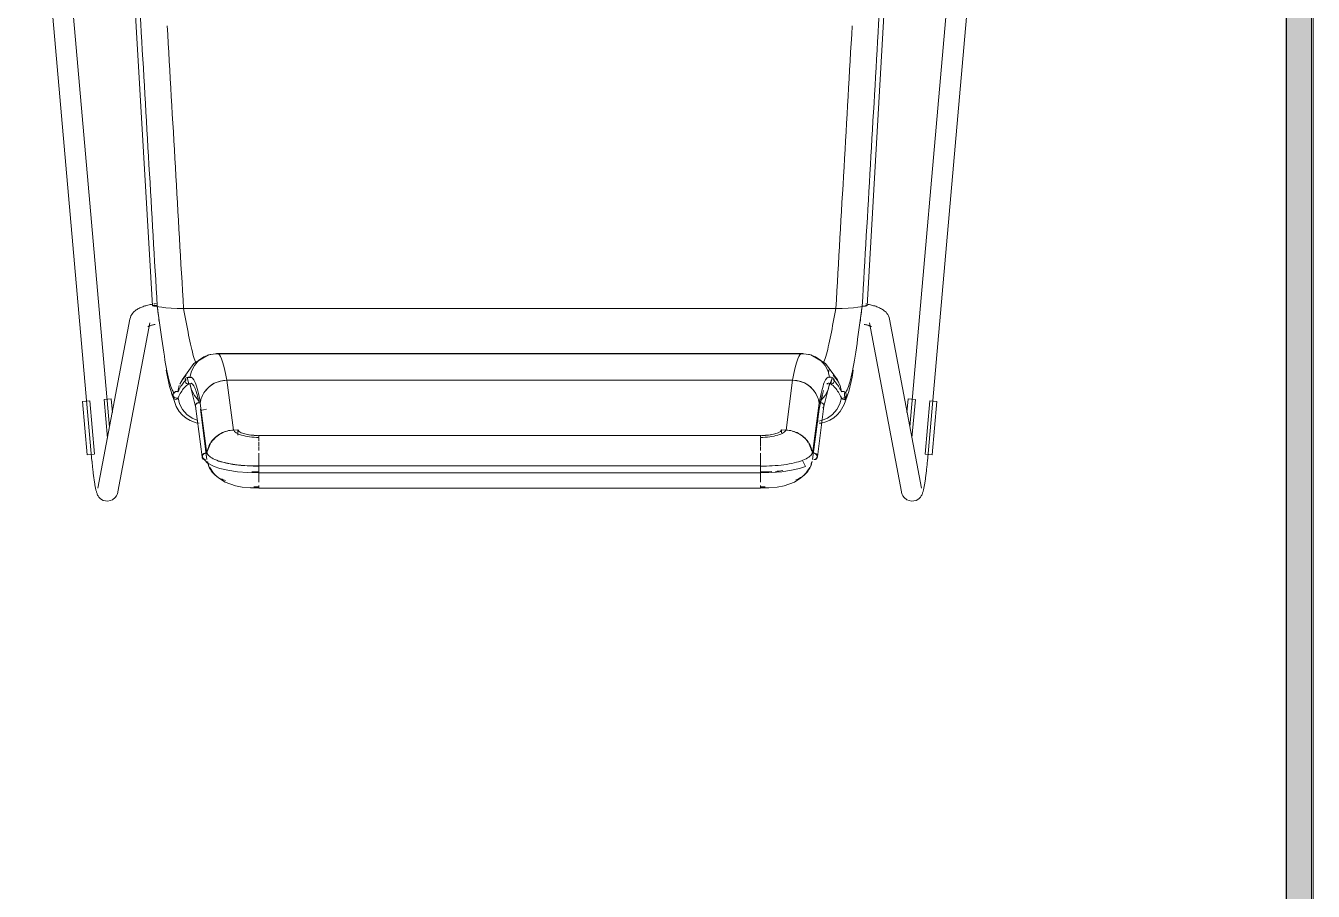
# Model space of a CAD drawing. Header units: millimetres. Extents: x 155920 to 295199, y -4084 to 97293.
# Drawn here: x 224489 to 225246, y 30235 to 30744 of the extents above; entities that cross this region are included whole.
import ezdxf

# ---------------------------------------------------------------- set-up
doc = ezdxf.new("R2010")
doc.units = ezdxf.units.MM
doc.header["$MEASUREMENT"] = 0
for name, color, linetype, lineweight in [('A-WALL', 7, 'CONTINUOUS', 9), ('A-WALL-PATT', 7, 'CONTINUOUS', 25), ('I-FURN', 8, 'CONTINUOUS', 9), ('I-WALL', 7, 'CONTINUOUS', 9)]:
    doc.layers.add(name, color=color, linetype=linetype, lineweight=lineweight)

msp = doc.modelspace()

# ---------------------------------------------------------------- hatches: boundary and pattern name
at = {"layer": 'A-WALL-PATT', "lineweight": 5}
msp.add_hatch(color=256, dxfattribs=at).paths.add_polyline_path([(225229.88, 29907.33), (225244.88, 29907.33), (225244.88, 33857.63), (225229.88, 33857.63), (225229.88, 29920.76)], flags=0)

# ---------------------------------------------------------------- linework, layer by layer
at = {"layer": 'A-WALL'}
for p, q in [((225244.88, 33857.63), (225244.88, 29907.33)), ((225245.88, 33857.63), (225245.88, 29907.33))]:
    msp.add_line(p, q, dxfattribs=at)
at = {"layer": 'I-FURN'}
for p, q in [((224488.88, 30931.57), (224527.82, 30488.25)), ((224538.12, 30508.12), (224500.83, 30932.62)), ((225046.02, 30932.62), (225008.74, 30508.27)), ((225019.03, 30488.25), (225057.97, 30931.57)), ((224544.02, 30911.44), (224563.31, 30579.54)), ((225002.83, 30911.44), (224983.54, 30579.54)), ((224551.66, 30575.05), (224552.17, 30575.65)), ((224552.17, 30575.65), (224552.69, 30576.16)), ((224552.69, 30576.16), (224553.22, 30576.62)), ((224553.22, 30576.62), (224553.75, 30577.02)), ((224553.75, 30577.02), (224554.29, 30577.38)), ((224554.29, 30577.38), (224554.83, 30577.7)), ((224554.83, 30577.7), (224555.36, 30577.99)), ((224555.36, 30577.99), (224555.92, 30578.26)), ((224555.92, 30578.26), (224556.48, 30578.52)), ((224556.48, 30578.52), (224557.05, 30578.75)), ((224557.05, 30578.75), (224557.63, 30578.97)), ((224557.63, 30578.97), (224558.22, 30579.18)), ((224558.22, 30579.18), (224558.82, 30579.37)), ((224558.82, 30579.37), (224559.44, 30579.55)), ((224559.44, 30579.55), (224560.07, 30579.73)), ((224560.07, 30579.73), (224560.71, 30579.89)), ((224560.71, 30579.89), (224561.37, 30580.04)), ((224561.37, 30580.04), (224562.04, 30580.18)), ((224562.04, 30580.18), (224562.72, 30580.32)), ((224562.72, 30580.32), (224563.41, 30580.44)), ((224563.37, 30579.59), (224563.31, 30579.54)), ((224563.31, 30579.54), (224563.37, 30579.59)), ((224563.38, 30579.48), (224563.31, 30579.54)), ((224563.31, 30579.53), (224563.38, 30579.48)), ((224563.56, 30579.64), (224563.37, 30579.59)), ((224563.37, 30579.59), (224563.55, 30579.64)), ((224563.38, 30579.48), (224563.58, 30579.43)), ((224563.57, 30579.43), (224563.38, 30579.48)), ((224563.55, 30579.64), (224563.84, 30579.68)), ((224563.85, 30579.68), (224563.56, 30579.64)), ((224563.87, 30579.39), (224563.57, 30579.43)), ((224563.58, 30579.43), (224563.87, 30579.39)), ((224563.84, 30579.68), (224564.22, 30579.72)), ((224564.23, 30579.72), (224563.85, 30579.68)), ((224563.87, 30579.39), (224564.26, 30579.35)), ((224564.26, 30579.35), (224563.87, 30579.39)), ((224564.12, 30580.56), (224564.83, 30580.67)), ((224564.22, 30579.72), (224564.67, 30579.74)), ((224564.68, 30579.74), (224564.23, 30579.72)), ((224564.26, 30579.35), (224564.71, 30579.33)), ((224564.71, 30579.33), (224564.26, 30579.35)), ((224564.67, 30579.74), (224565.16, 30579.75)), ((224565.17, 30579.75), (224564.68, 30579.74)), ((224564.71, 30579.33), (224565.21, 30579.32)), ((224565.2, 30579.32), (224564.71, 30579.33)), ((224564.83, 30580.67), (224565.56, 30580.77)), ((224565.16, 30579.75), (224565.66, 30579.75)), ((224565.67, 30579.75), (224565.17, 30579.75)), ((224565.7, 30579.33), (224565.2, 30579.32)), ((224565.21, 30579.32), (224565.7, 30579.33)), ((224565.7, 30579.33), (224566.18, 30579.35)), ((224566.17, 30579.35), (224565.7, 30579.33)), ((224567.08, 30578.95), (224566.17, 30579.35)), ((224566.18, 30579.35), (224567.08, 30578.95)), ((224568.81, 30578.58), (224567.08, 30578.95)), ((224567.08, 30578.95), (224568.82, 30578.58)), ((224571.29, 30578.27), (224568.82, 30578.58)), ((224568.82, 30578.58), (224571.32, 30578.27)), ((224574.37, 30578.03), (224571.32, 30578.27)), ((224571.32, 30578.27), (224574.42, 30578.03)), ((224577.89, 30577.88), (224574.42, 30578.03)), ((224574.42, 30578.03), (224577.96, 30577.88)), ((224581.65, 30577.82), (224577.95, 30577.88)), ((224577.96, 30577.88), (224581.72, 30577.82)), ((224581.72, 30577.82), (224965.12, 30577.82)), ((224965.12, 30577.82), (224581.72, 30577.82)), ((224965.12, 30577.82), (224968.89, 30577.88)), ((224968.89, 30577.88), (224965.2, 30577.82)), ((224968.89, 30577.88), (224972.43, 30578.03)), ((224972.43, 30578.03), (224968.96, 30577.88)), ((224972.43, 30578.03), (224975.53, 30578.27)), ((224975.53, 30578.27), (224972.48, 30578.03)), ((224975.53, 30578.27), (224978.02, 30578.58)), ((224978.03, 30578.58), (224975.56, 30578.27)), ((224978.02, 30578.58), (224979.77, 30578.95)), ((224979.77, 30578.95), (224978.03, 30578.58)), ((224980.68, 30579.35), (224979.77, 30578.95)), ((224979.77, 30578.95), (224980.67, 30579.35)), ((224980.67, 30579.35), (224981.14, 30579.33)), ((224981.15, 30579.33), (224980.68, 30579.35)), ((224981.14, 30579.33), (224981.64, 30579.32)), ((224981.65, 30579.32), (224981.15, 30579.33)), ((224981.64, 30579.32), (224982.13, 30579.33)), ((224982.14, 30579.33), (224981.65, 30579.32)), ((224982.13, 30579.33), (224982.59, 30579.35)), ((224982.59, 30579.35), (224982.14, 30579.33)), ((224982.59, 30579.35), (224982.98, 30579.39)), ((224982.98, 30579.39), (224982.59, 30579.35)), ((224983, 30579.68), (224982.62, 30579.72)), ((224982.63, 30579.72), (224983.01, 30579.68)), ((224983.44, 30580.44), (224982.73, 30580.56)), ((224982.98, 30579.39), (224983.27, 30579.43)), ((224983.28, 30579.43), (224982.98, 30579.39)), ((224983.29, 30579.64), (224983, 30579.68)), ((224983.01, 30579.68), (224983.3, 30579.64)), ((224984.13, 30580.32), (224983.44, 30580.44)), ((224983.54, 30579.54), (224983.48, 30579.59)), ((224983.48, 30579.59), (224983.54, 30579.54)), ((224984.81, 30580.18), (224984.13, 30580.32)), ((224985.48, 30580.04), (224984.81, 30580.18)), ((224986.13, 30579.89), (224985.48, 30580.04)), ((224986.78, 30579.73), (224986.13, 30579.89)), ((224987.41, 30579.55), (224986.78, 30579.73)), ((224988.02, 30579.37), (224987.41, 30579.55)), ((224988.63, 30579.18), (224988.02, 30579.37)), ((224989.22, 30578.97), (224988.63, 30579.18)), ((224989.8, 30578.75), (224989.22, 30578.97)), ((224990.37, 30578.52), (224989.8, 30578.75)), ((224990.93, 30578.26), (224990.37, 30578.52)), ((224991.49, 30577.99), (224990.93, 30578.26)), ((224992.02, 30577.7), (224991.49, 30577.99)), ((224992.56, 30577.38), (224992.02, 30577.7)), ((224993.1, 30577.02), (224992.56, 30577.38)), ((224993.63, 30576.62), (224993.1, 30577.02)), ((224994.16, 30576.16), (224993.63, 30576.62)), ((224994.68, 30575.65), (224994.16, 30576.16)), ((224995.19, 30575.05), (224994.68, 30575.65)), ((224550.12, 30571.69), (224531.3, 30472.4)), ((224543.09, 30470.16), (224561.91, 30569.46)), ((224550.12, 30571.69), (224550.37, 30572.68)), ((224550.37, 30572.68), (224550.74, 30573.57)), ((224550.74, 30573.57), (224551.18, 30574.36)), ((224551.18, 30574.36), (224551.66, 30575.05)), ((224562.02, 30567.8), (224562.36, 30567.9)), ((224562.36, 30567.9), (224562.72, 30568.01)), ((224562.72, 30568.01), (224563.12, 30568.12)), ((224563.12, 30568.12), (224563.54, 30568.23)), ((224563.54, 30568.23), (224563.99, 30568.33)), ((224563.99, 30568.33), (224564.46, 30568.43)), ((224564.46, 30568.43), (224564.95, 30568.53)), ((224982.39, 30568.43), (224981.9, 30568.53)), ((224982.86, 30568.33), (224982.39, 30568.43)), ((224983.31, 30568.23), (224982.86, 30568.33)), ((224983.73, 30568.12), (224983.31, 30568.23)), ((224984.12, 30568.01), (224983.73, 30568.12)), ((224984.49, 30567.9), (224984.12, 30568.01)), ((224984.83, 30567.8), (224984.49, 30567.9)), ((224984.94, 30569.46), (225003.76, 30470.16)), ((224995.67, 30574.36), (224995.19, 30575.05)), ((224996.11, 30573.57), (224995.67, 30574.36)), ((224996.48, 30572.68), (224996.11, 30573.57)), ((224996.73, 30571.69), (224996.48, 30572.68)), ((225015.55, 30472.4), (224996.73, 30571.69)), ((224560.69, 30567.23), (224560.71, 30567.24)), ((224560.71, 30567.24), (224560.78, 30567.28)), ((224560.78, 30567.28), (224560.87, 30567.33)), ((224560.87, 30567.33), (224561.02, 30567.41)), ((224561.02, 30567.41), (224561.22, 30567.49)), ((224561.22, 30567.49), (224561.45, 30567.59)), ((224561.45, 30567.59), (224561.72, 30567.69)), ((224561.72, 30567.69), (224562.02, 30567.8)), ((224985.13, 30567.69), (224984.83, 30567.8)), ((224985.4, 30567.59), (224985.13, 30567.69)), ((224985.63, 30567.49), (224985.4, 30567.59)), ((224985.83, 30567.41), (224985.63, 30567.49)), ((224985.98, 30567.33), (224985.83, 30567.41)), ((224986.06, 30567.28), (224985.98, 30567.33)), ((224986.14, 30567.24), (224986.06, 30567.28)), ((224986.16, 30567.23), (224986.14, 30567.24)), ((224587.73, 30545.49), (224580.75, 30535.95)), ((224596.38, 30550.6), (224587.73, 30545.49)), ((224590.53, 30547.31), (224588.03, 30544.43)), ((224588.03, 30544.43), (224590.54, 30547.3)), ((224593.67, 30549.48), (224590.53, 30547.31)), ((224590.54, 30547.3), (224593.67, 30549.47)), ((224596.53, 30550.67), (224593.36, 30549.3)), ((224593.67, 30549.47), (224597.24, 30550.84)), ((224597.24, 30550.84), (224593.67, 30549.48)), ((224601.57, 30551.47), (224596.53, 30550.67)), ((224601.03, 30551.32), (224597.24, 30550.84)), ((224597.24, 30550.84), (224601.03, 30551.31)), ((224601.03, 30551.32), (224945.82, 30551.32)), ((224945.82, 30551.32), (224601.03, 30551.32)), ((224640.48, 30551.47), (224601.57, 30551.47)), ((224945.28, 30551.47), (224640.48, 30551.47)), ((224945.28, 30551.47), (224950.32, 30550.67)), ((224949.61, 30550.84), (224945.82, 30551.32)), ((224945.82, 30551.31), (224949.61, 30550.84)), ((224949.61, 30550.84), (224953.17, 30549.47)), ((224953.18, 30549.48), (224949.61, 30550.84)), ((224950.32, 30550.67), (224953.49, 30549.3)), ((224950.47, 30550.6), (224959.12, 30545.49)), ((224953.17, 30549.47), (224956.31, 30547.3)), ((224956.31, 30547.31), (224953.18, 30549.48)), ((224958.82, 30544.43), (224956.31, 30547.31)), ((224956.31, 30547.3), (224958.82, 30544.43)), ((224959.12, 30545.49), (224966.1, 30535.95)), ((224571.42, 30541.62), (224573.32, 30531.96)), ((224583.2, 30538.71), (224580.79, 30535.87)), ((224580.81, 30535.87), (224583.2, 30538.71)), ((224586.27, 30541.04), (224585.38, 30537.33)), ((224588.03, 30544.43), (224586.27, 30541.04)), ((224586.28, 30541.04), (224588.03, 30544.43)), ((224958.82, 30544.43), (224960.57, 30541.04)), ((224960.58, 30541.04), (224958.82, 30544.43)), ((224961.47, 30537.33), (224960.58, 30541.04)), ((224963.65, 30538.71), (224966.04, 30535.87)), ((224966.05, 30535.87), (224963.65, 30538.71)), ((224972.81, 30529.03), (224974.7, 30537.56)), ((224974.7, 30537.56), (224975.43, 30541.62)), ((224573.32, 30531.96), (224577.31, 30520.24)), ((224578.37, 30528.93), (224579.16, 30532.55)), ((224579.15, 30532.55), (224578.37, 30528.94)), ((224580.79, 30535.87), (224579.48, 30533.4)), ((224580.75, 30535.95), (224579.86, 30534.2)), ((224579.86, 30534.2), (224580.81, 30535.87)), ((224582.54, 30535.57), (224582.61, 30536.06)), ((224582.61, 30536.06), (224582.54, 30535.57)), ((224582.61, 30535.08), (224582.54, 30535.57)), ((224582.54, 30535.57), (224582.61, 30535.08)), ((224582.61, 30536.06), (224582.8, 30536.52)), ((224582.79, 30536.52), (224582.61, 30536.06)), ((224582.8, 30534.62), (224582.61, 30535.08)), ((224582.61, 30535.08), (224582.79, 30534.62)), ((224583.09, 30536.93), (224582.79, 30536.52)), ((224582.79, 30534.62), (224583.09, 30534.22)), ((224582.8, 30536.52), (224583.09, 30536.93)), ((224583.09, 30534.22), (224582.8, 30534.62)), ((224583.09, 30536.93), (224583.47, 30537.24)), ((224583.47, 30537.24), (224583.09, 30536.93)), ((224583.47, 30533.9), (224583.09, 30534.22)), ((224583.09, 30534.22), (224583.47, 30533.9)), ((224583.47, 30537.24), (224583.93, 30537.44)), ((224583.92, 30537.44), (224583.47, 30537.24)), ((224583.93, 30533.7), (224583.47, 30533.9)), ((224583.47, 30533.9), (224583.92, 30533.7)), ((224586.45, 30537.34), (224583.57, 30537.29)), ((224583.87, 30537.43), (224584.7, 30533.54)), ((224584.41, 30537.53), (224583.92, 30537.44)), ((224583.92, 30533.7), (224584.41, 30533.62)), ((224583.93, 30537.44), (224584.42, 30537.52)), ((224584.42, 30533.62), (224583.93, 30533.7)), ((224584.91, 30537.49), (224584.41, 30537.53)), ((224584.41, 30533.62), (224584.91, 30533.66)), ((224584.42, 30537.52), (224584.91, 30537.48)), ((224584.91, 30533.66), (224584.42, 30533.62)), ((224585.38, 30537.33), (224584.91, 30537.49)), ((224584.91, 30537.48), (224585.38, 30537.32)), ((224585.38, 30533.82), (224584.91, 30533.66)), ((224584.91, 30533.66), (224585.38, 30533.82)), ((224585.38, 30533.82), (224586.27, 30530.1)), ((224585.74, 30531.97), (224585.41, 30533.84)), ((224588.71, 30520.36), (224585.74, 30531.97)), ((224586.27, 30530.1), (224588.03, 30526.71)), ((224596.64, 30531.85), (224594.15, 30529.11)), ((224599.75, 30533.92), (224596.64, 30531.85)), ((224603.3, 30535.24), (224599.75, 30533.92)), ((224607.07, 30535.72), (224603.3, 30535.24)), ((224610.93, 30506.44), (224607.07, 30535.72)), ((224607.07, 30535.72), (224939.78, 30535.72)), ((224939.78, 30535.72), (224607.07, 30535.72)), ((224939.78, 30535.72), (224935.92, 30506.44)), ((224943.55, 30535.24), (224939.78, 30535.72)), ((224947.1, 30533.92), (224943.55, 30535.24)), ((224950.21, 30531.85), (224947.1, 30533.92)), ((224952.7, 30529.11), (224950.21, 30531.85)), ((224958.14, 30520.36), (224961.11, 30531.97)), ((224958.82, 30526.71), (224960.58, 30530.1)), ((224960.58, 30530.1), (224961.47, 30533.82)), ((224961.11, 30531.97), (224963.28, 30537.29)), ((224961.94, 30537.49), (224961.47, 30537.33)), ((224961.47, 30537.32), (224961.94, 30537.48)), ((224961.94, 30533.66), (224961.47, 30533.82)), ((224961.47, 30533.82), (224961.94, 30533.66)), ((224962.44, 30537.53), (224961.94, 30537.49)), ((224961.94, 30537.48), (224962.43, 30537.52)), ((224962.43, 30533.62), (224961.94, 30533.66)), ((224961.94, 30533.66), (224962.44, 30533.62)), ((224962.15, 30533.54), (224962.98, 30537.43)), ((224962.43, 30537.52), (224962.92, 30537.44)), ((224962.92, 30533.7), (224962.43, 30533.62)), ((224962.93, 30537.44), (224962.44, 30537.53)), ((224962.44, 30533.62), (224962.93, 30533.7)), ((224962.92, 30537.44), (224963.38, 30537.24)), ((224963.38, 30533.9), (224962.92, 30533.7)), ((224963.38, 30537.24), (224962.93, 30537.44)), ((224962.93, 30533.7), (224963.38, 30533.9)), ((224963.38, 30537.24), (224963.76, 30536.93)), ((224963.76, 30536.93), (224963.38, 30537.24)), ((224963.76, 30534.22), (224963.38, 30533.9)), ((224963.38, 30533.9), (224963.76, 30534.22)), ((224963.76, 30536.93), (224964.05, 30536.52)), ((224964.06, 30536.52), (224963.76, 30536.93)), ((224964.05, 30534.62), (224963.76, 30534.22)), ((224963.76, 30534.22), (224964.06, 30534.62)), ((224964.05, 30536.52), (224964.24, 30536.06)), ((224964.24, 30535.08), (224964.05, 30534.62)), ((224964.24, 30536.06), (224964.06, 30536.52)), ((224964.06, 30534.62), (224964.24, 30535.08)), ((224964.24, 30536.06), (224964.31, 30535.57)), ((224964.31, 30535.57), (224964.24, 30536.06)), ((224964.31, 30535.57), (224964.24, 30535.08)), ((224964.24, 30535.08), (224964.31, 30535.57)), ((224966.04, 30535.87), (224967.69, 30532.55)), ((224967.69, 30532.55), (224966.05, 30535.87)), ((224966.1, 30535.95), (224966.99, 30534.2)), ((224967.69, 30532.55), (224968.48, 30528.93)), ((224968.48, 30528.94), (224967.69, 30532.55)), ((224522.25, 30523.27), (224524.29, 30523.44)), ((224525.01, 30491.85), (224522.25, 30523.27)), ((224524.29, 30523.44), (224526.36, 30523.63)), ((224529.24, 30492.23), (224526.48, 30523.64)), ((224534.93, 30524.38), (224536.91, 30501.77)), ((224535.05, 30524.39), (224537.12, 30524.57)), ((224537.12, 30524.57), (224539.16, 30524.75)), ((224539.85, 30516.86), (224539.16, 30524.75)), ((224575.55, 30527.15), (224575.61, 30527.64)), ((224575.6, 30527.64), (224575.55, 30527.15)), ((224575.62, 30526.67), (224575.55, 30527.15)), ((224575.55, 30527.15), (224575.62, 30526.67)), ((224575.79, 30528.1), (224575.6, 30527.64)), ((224575.61, 30527.64), (224575.79, 30528.1)), ((224575.82, 30526.21), (224575.62, 30526.67)), ((224575.62, 30526.67), (224575.81, 30526.21)), ((224575.79, 30528.1), (224576.08, 30528.5)), ((224576.08, 30528.5), (224575.79, 30528.1)), ((224575.81, 30526.21), (224576.12, 30525.82)), ((224576.12, 30525.82), (224575.82, 30526.21)), ((224576.08, 30528.5), (224576.46, 30528.82)), ((224576.46, 30528.82), (224576.08, 30528.5)), ((224576.51, 30525.51), (224576.12, 30525.82)), ((224576.12, 30525.82), (224576.5, 30525.51)), ((224576.91, 30529.03), (224576.46, 30528.82)), ((224576.46, 30528.82), (224576.91, 30529.02)), ((224576.5, 30525.51), (224576.96, 30525.32)), ((224576.96, 30525.32), (224576.51, 30525.51)), ((224577.4, 30529.12), (224576.91, 30529.03)), ((224576.91, 30529.02), (224577.4, 30529.11)), ((224577.45, 30525.24), (224576.96, 30525.32)), ((224576.96, 30525.32), (224577.45, 30525.24)), ((224577.9, 30529.09), (224577.4, 30529.12)), ((224577.4, 30529.11), (224577.9, 30529.09)), ((224577.95, 30525.29), (224577.45, 30525.24)), ((224577.45, 30525.24), (224577.95, 30525.28)), ((224577.9, 30529.09), (224578.37, 30528.93)), ((224578.37, 30528.94), (224577.9, 30529.09)), ((224578.42, 30525.45), (224577.95, 30525.29)), ((224577.95, 30525.28), (224578.42, 30525.45)), ((224578.42, 30525.45), (224579.33, 30521.82)), ((224588.03, 30526.71), (224590.53, 30523.84)), ((224590.06, 30522.46), (224589.61, 30522.26)), ((224590.55, 30522.53), (224590.06, 30522.46)), ((224591.05, 30522.5), (224590.55, 30522.53)), ((224956.56, 30524.3), (224955.18, 30518.01)), ((224956.3, 30522.53), (224955.8, 30522.5)), ((224956.79, 30522.46), (224956.3, 30522.53)), ((224956.31, 30523.84), (224958.82, 30526.71)), ((224957.32, 30526.74), (224956.56, 30524.3)), ((224957.24, 30522.26), (224956.79, 30522.46)), ((224967.52, 30521.82), (224968.43, 30525.45)), ((224968.9, 30525.29), (224968.43, 30525.45)), ((224968.43, 30525.45), (224968.9, 30525.28)), ((224968.48, 30528.93), (224968.95, 30529.09)), ((224968.95, 30529.09), (224968.48, 30528.94)), ((224969.45, 30529.12), (224968.95, 30529.09)), ((224968.95, 30529.09), (224969.45, 30529.11)), ((224969.33, 30524.53), (224970.5, 30524.21)), ((224969.89, 30525.32), (224969.39, 30525.24)), ((224969.4, 30525.24), (224969.89, 30525.32)), ((224969.94, 30529.03), (224969.45, 30529.12)), ((224969.45, 30529.11), (224969.94, 30529.02)), ((224970.34, 30525.51), (224969.89, 30525.32)), ((224969.89, 30525.32), (224970.35, 30525.51)), ((224970.39, 30528.82), (224969.94, 30529.03)), ((224969.94, 30529.02), (224970.39, 30528.82)), ((224970.13, 30521.41), (224972.81, 30529.03)), ((224970.5, 30524.21), (224970.31, 30528.05)), ((224970.73, 30525.82), (224970.34, 30525.51)), ((224970.35, 30525.51), (224970.73, 30525.82)), ((224970.39, 30528.82), (224970.77, 30528.5)), ((224970.77, 30528.5), (224970.39, 30528.82)), ((224971.03, 30526.21), (224970.73, 30525.82)), ((224970.73, 30525.82), (224971.03, 30526.21)), ((224970.77, 30528.5), (224971.06, 30528.1)), ((224971.06, 30528.1), (224970.77, 30528.5)), ((224971.23, 30526.67), (224971.03, 30526.21)), ((224971.03, 30526.21), (224971.23, 30526.67)), ((224971.06, 30528.1), (224971.24, 30527.64)), ((224971.24, 30527.64), (224971.06, 30528.1)), ((224971.3, 30527.15), (224971.23, 30526.67)), ((224971.23, 30526.67), (224971.3, 30527.15)), ((224971.24, 30527.64), (224971.3, 30527.15)), ((224971.3, 30527.15), (224971.24, 30527.64)), ((225007.69, 30524.75), (225007, 30516.86)), ((225007.69, 30524.75), (225009.73, 30524.57)), ((225009.73, 30524.57), (225011.8, 30524.39)), ((225009.95, 30501.9), (225011.92, 30524.38)), ((225020.37, 30523.64), (225017.61, 30492.23)), ((225020.49, 30523.63), (225022.56, 30523.44)), ((225024.6, 30523.27), (225021.84, 30491.85)), ((225022.56, 30523.44), (225024.6, 30523.27)), ((224577.31, 30520.24), (224579.12, 30517.42)), ((224579.12, 30517.42), (224581.12, 30515.18)), ((224579.33, 30521.82), (224581.07, 30518.5)), ((224581.07, 30518.5), (224583.55, 30515.67)), ((224581.12, 30515.18), (224583.28, 30513.4)), ((224583.55, 30515.67), (224586.63, 30513.5)), ((224588.74, 30521.14), (224588.68, 30520.67)), ((224588.68, 30520.67), (224588.74, 30520.2)), ((224588.69, 30520.44), (224592.55, 30490.66)), ((224588.93, 30521.58), (224588.74, 30521.14)), ((224588.74, 30520.2), (224588.93, 30519.76)), ((224589.23, 30521.96), (224588.93, 30521.58)), ((224589.61, 30522.26), (224589.23, 30521.96)), ((224595.36, 30492.64), (224591.52, 30522.34)), ((224591.54, 30518.79), (224595.39, 30489.1)), ((224591.67, 30518.01), (224595.16, 30518.7)), ((224951.46, 30489.1), (224955.31, 30518.79)), ((224951.48, 30492.64), (224955.33, 30522.34)), ((224954.3, 30490.66), (224958.16, 30520.44)), ((224957.62, 30521.96), (224957.24, 30522.26)), ((224957.92, 30521.58), (224957.62, 30521.96)), ((224957.62, 30519.37), (224957.92, 30519.76)), ((224958.11, 30521.14), (224957.92, 30521.58)), ((224957.92, 30519.76), (224958.11, 30520.2)), ((224958.17, 30520.67), (224958.11, 30521.14)), ((224958.11, 30520.2), (224958.17, 30520.67)), ((224960.22, 30513.5), (224963.3, 30515.67)), ((224963.3, 30515.67), (224965.78, 30518.5)), ((224963.92, 30513.65), (224965.89, 30515.33)), ((224965.78, 30518.5), (224967.52, 30521.82)), ((224965.89, 30515.33), (224967.63, 30517.29)), ((224967.63, 30517.29), (224970.13, 30521.41)), ((224583.28, 30513.4), (224585.55, 30512.06)), ((224585.55, 30512.06), (224589.15, 30510.76)), ((224586.63, 30513.5), (224590.14, 30512.1)), ((224589.15, 30510.76), (224590.93, 30510.53)), ((224956.7, 30512.11), (224954.96, 30511.73)), ((224954.96, 30511.73), (224956.7, 30512.1)), ((224955.43, 30510.44), (224956.84, 30510.58)), ((224956.7, 30512.1), (224960.22, 30513.5)), ((224956.84, 30510.58), (224959.35, 30511.24)), ((224959.35, 30511.24), (224961.72, 30512.27)), ((224961.72, 30512.27), (224963.92, 30513.65)), ((224613.64, 30506.51), (224610.93, 30506.44)), ((224613.64, 30506.51), (224613.64, 30503.5)), ((224614.28, 30505.65), (224613.64, 30506.51)), ((224615.63, 30504.86), (224614.28, 30505.65)), ((224617.62, 30504.19), (224615.63, 30504.86)), ((224620.11, 30503.68), (224617.62, 30504.19)), ((224622.96, 30503.36), (224620.11, 30503.68)), ((224626, 30503.25), (224622.96, 30503.36)), ((224920.85, 30503.25), (224626, 30503.25)), ((224626, 30503.19), (224920.85, 30503.19)), ((224626, 30499.92), (224626, 30501.66)), ((224923.89, 30503.36), (224920.85, 30503.25)), ((224920.85, 30501.66), (224920.85, 30499.92)), ((224920.85, 30499.19), (224920.85, 30499.86)), ((224926.74, 30503.68), (224923.89, 30503.36)), ((224929.23, 30504.19), (224926.74, 30503.68)), ((224931.21, 30504.86), (224929.23, 30504.19)), ((224932.57, 30505.65), (224931.21, 30504.86)), ((224933.2, 30506.51), (224932.57, 30505.65)), ((224933.2, 30504.84), (224933.2, 30506.51)), ((224935.92, 30506.44), (224933.2, 30506.51)), ((224529.12, 30492.22), (224527.05, 30492.03)), ((224595.23, 30490.29), (224594.61, 30495.07)), ((224626, 30496.88), (224626, 30499.34)), ((224626, 30494.51), (224626, 30496.35)), ((224626, 30489.33), (224626, 30492.88)), ((224920.85, 30499.34), (224920.85, 30496.88)), ((224920.85, 30496.35), (224920.85, 30494.51)), ((224920.85, 30492.88), (224920.85, 30489.33)), ((224951.92, 30492.63), (224952.23, 30495.07)), ((225019.8, 30492.03), (225017.73, 30492.22)), ((224527.05, 30492.03), (224525.01, 30491.85)), ((224527.84, 30488.09), (224527.82, 30488.25)), ((224527.9, 30487.34), (224527.84, 30488.09)), ((224527.97, 30486.59), (224527.9, 30487.34)), ((224528.05, 30485.84), (224527.97, 30486.59)), ((224528.12, 30485.1), (224528.05, 30485.84)), ((224528.2, 30484.36), (224528.12, 30485.1)), ((224595.45, 30487.26), (224592.9, 30490.16)), ((224599.57, 30485.08), (224595.45, 30487.26)), ((224597.03, 30484.47), (224596.93, 30484.67)), ((224603.02, 30483.91), (224599.57, 30485.08)), ((224601.33, 30488.62), (224604.76, 30487.52)), ((224604.76, 30487.52), (224609.2, 30486.55)), ((224609.2, 30486.55), (224613.21, 30485.96)), ((224613.21, 30485.96), (224619.77, 30485.43)), ((224619.77, 30485.43), (224626, 30485.35)), ((224626, 30489.13), (224626, 30485.32)), ((224626, 30485.32), (224626, 30489.13)), ((224920.85, 30485.35), (224626, 30485.35)), ((224626, 30481.39), (224626, 30485.34)), ((224626, 30485.34), (224626, 30485.24)), ((224626, 30485.24), (224626, 30485.01)), ((224626, 30485.01), (224626, 30484.68)), ((224626, 30484.68), (224626, 30484.27)), ((224920.85, 30485.32), (224920.85, 30489.13)), ((224920.85, 30489.13), (224920.85, 30485.32)), ((224920.85, 30485.24), (224920.85, 30481.39)), ((224920.85, 30485.01), (224920.85, 30485.24)), ((224920.85, 30484.68), (224920.85, 30485.01)), ((224920.85, 30484.27), (224920.85, 30484.68)), ((224943.83, 30483.91), (224947.28, 30485.08)), ((224947.28, 30485.08), (224945.52, 30488.62)), ((224949.82, 30484.47), (224949.92, 30484.67)), ((225018.65, 30484.36), (225018.73, 30485.1)), ((225018.73, 30485.1), (225018.8, 30485.84)), ((225018.8, 30485.84), (225018.87, 30486.59)), ((225018.87, 30486.59), (225018.94, 30487.34)), ((225018.94, 30487.34), (225019.01, 30488.09)), ((225019.01, 30488.09), (225019.03, 30488.25)), ((225021.84, 30491.85), (225019.8, 30492.03)), ((224528.27, 30483.62), (224528.2, 30484.36)), ((224528.35, 30482.9), (224528.27, 30483.62)), ((224528.44, 30482.18), (224528.35, 30482.9)), ((224528.52, 30481.47), (224528.44, 30482.18)), ((224528.6, 30480.77), (224528.52, 30481.47)), ((224528.69, 30480.08), (224528.6, 30480.77)), ((224528.78, 30479.41), (224528.69, 30480.08)), ((224528.86, 30478.74), (224528.78, 30479.41)), ((224528.95, 30478.09), (224528.86, 30478.74)), ((224529.04, 30477.46), (224528.95, 30478.09)), ((224529.13, 30476.84), (224529.04, 30477.46)), ((224599.71, 30480.57), (224597.03, 30484.47)), ((224602.18, 30478.28), (224599.71, 30480.57)), ((224606.06, 30475.89), (224602.18, 30478.28)), ((224607.71, 30482.81), (224603.02, 30483.91)), ((224613.34, 30481.97), (224607.71, 30482.81)), ((224619.46, 30481.48), (224613.34, 30481.97)), ((224626, 30481.39), (224619.46, 30481.48)), ((224626, 30484.27), (224626, 30483.79)), ((224626, 30483.79), (224626, 30483.29)), ((224626, 30483.29), (224626, 30482.8)), ((224626, 30482.8), (224626, 30482.35)), ((224626, 30482.35), (224626, 30481.96)), ((224626, 30481.96), (224626, 30481.65)), ((224626, 30481.65), (224626, 30481.46)), ((224626, 30481.63), (224626, 30478.61)), ((224626, 30478.62), (224626, 30481.63)), ((224626, 30481.46), (224626, 30481.39)), ((224626, 30481.39), (224920.85, 30481.39)), ((224626, 30475.87), (224626, 30478.45)), ((224920.85, 30483.79), (224920.85, 30484.27)), ((224920.85, 30483.29), (224920.85, 30483.79)), ((224920.85, 30482.8), (224920.85, 30483.29)), ((224920.85, 30482.35), (224920.85, 30482.8)), ((224920.85, 30481.96), (224920.85, 30482.35)), ((224920.85, 30481.65), (224920.85, 30481.96)), ((224920.85, 30481.46), (224920.85, 30481.65)), ((224920.85, 30478.61), (224920.85, 30481.63)), ((224920.85, 30481.63), (224920.85, 30478.62)), ((224920.85, 30481.39), (224927.39, 30481.48)), ((224920.85, 30481.39), (224920.85, 30481.46)), ((224920.85, 30478.45), (224920.85, 30475.87)), ((224927.39, 30481.48), (224933.51, 30481.97)), ((224933.51, 30481.97), (224939.13, 30482.81)), ((224939.13, 30482.81), (224943.83, 30483.91)), ((224940.79, 30475.89), (224944.67, 30478.28)), ((224944.67, 30478.28), (224947.14, 30480.57)), ((224947.14, 30480.57), (224949.82, 30484.47)), ((225017.72, 30476.84), (225017.81, 30477.46)), ((225017.81, 30477.46), (225017.9, 30478.09)), ((225017.9, 30478.09), (225017.99, 30478.74)), ((225017.99, 30478.74), (225018.07, 30479.41)), ((225018.07, 30479.41), (225018.16, 30480.08)), ((225018.16, 30480.08), (225018.25, 30480.77)), ((225018.25, 30480.77), (225018.33, 30481.47)), ((225018.33, 30481.47), (225018.41, 30482.18)), ((225018.41, 30482.18), (225018.49, 30482.9)), ((225018.49, 30482.9), (225018.57, 30483.62)), ((225018.57, 30483.62), (225018.65, 30484.36)), ((224529.22, 30476.24), (224529.13, 30476.84)), ((224529.32, 30475.65), (224529.22, 30476.24)), ((224529.41, 30475.08), (224529.32, 30475.65)), ((224529.5, 30474.53), (224529.41, 30475.08)), ((224529.59, 30474), (224529.5, 30474.53)), ((224529.69, 30473.49), (224529.59, 30474)), ((224529.78, 30472.99), (224529.69, 30473.49)), ((224529.88, 30472.51), (224529.78, 30472.99)), ((224529.98, 30472.05), (224529.88, 30472.51)), ((224530.07, 30471.61), (224529.98, 30472.05)), ((224530.17, 30471.18), (224530.07, 30471.61)), ((224530.28, 30470.77), (224530.17, 30471.18)), ((224530.39, 30470.37), (224530.28, 30470.77)), ((224530.5, 30469.97), (224530.39, 30470.37)), ((224530.63, 30469.58), (224530.5, 30469.97)), ((224530.77, 30469.17), (224530.63, 30469.58)), ((224542.87, 30469.23), (224543, 30469.75)), ((224543, 30469.75), (224543.09, 30470.16)), ((224612.11, 30473.76), (224606.06, 30475.89)), ((224616.15, 30472.97), (224612.11, 30473.76)), ((224620.97, 30472.46), (224616.15, 30472.97)), ((224626, 30472.35), (224620.97, 30472.46)), ((224626, 30472.37), (224626, 30473.84)), ((224626, 30472.52), (224626, 30472.35)), ((224626, 30472.35), (224920.85, 30472.35)), ((224920.85, 30473.84), (224920.85, 30472.37)), ((224920.85, 30472.35), (224920.85, 30472.52)), ((224920.85, 30472.35), (224925.88, 30472.46)), ((224925.88, 30472.46), (224930.7, 30472.97)), ((224930.7, 30472.97), (224934.74, 30473.76)), ((224934.74, 30473.76), (224940.79, 30475.89)), ((225003.84, 30469.75), (225003.76, 30470.16)), ((225003.98, 30469.23), (225003.84, 30469.75)), ((225016.08, 30469.17), (225016.22, 30469.58)), ((225016.22, 30469.58), (225016.35, 30469.97)), ((225016.35, 30469.97), (225016.46, 30470.37)), ((225016.46, 30470.37), (225016.57, 30470.77)), ((225016.57, 30470.77), (225016.67, 30471.18)), ((225016.67, 30471.18), (225016.77, 30471.61)), ((225016.77, 30471.61), (225016.87, 30472.05)), ((225016.87, 30472.05), (225016.97, 30472.51)), ((225016.97, 30472.51), (225017.07, 30472.99)), ((225017.07, 30472.99), (225017.16, 30473.49)), ((225017.16, 30473.49), (225017.25, 30474)), ((225017.25, 30474), (225017.35, 30474.53)), ((225017.35, 30474.53), (225017.44, 30475.08)), ((225017.44, 30475.08), (225017.53, 30475.65)), ((225017.53, 30475.65), (225017.63, 30476.24)), ((225017.63, 30476.24), (225017.72, 30476.84)), ((224530.94, 30468.74), (224530.77, 30469.17)), ((224531.15, 30468.27), (224530.94, 30468.74)), ((224531.46, 30467.71), (224531.15, 30468.27)), ((224531.93, 30467), (224531.46, 30467.71)), ((224532.79, 30466.1), (224531.93, 30467)), ((224534.44, 30465.06), (224532.79, 30466.1)), ((224537.2, 30464.57), (224534.44, 30465.06)), ((224539.95, 30465.41), (224537.2, 30464.57)), ((224539.95, 30465.41), (224541.53, 30466.73)), ((224541.53, 30466.73), (224542.28, 30467.81)), ((224542.28, 30467.81), (224542.66, 30468.61)), ((224542.66, 30468.61), (224542.87, 30469.23)), ((225004.19, 30468.61), (225003.98, 30469.23)), ((225004.57, 30467.81), (225004.19, 30468.61)), ((225005.32, 30466.73), (225004.57, 30467.81)), ((225006.89, 30465.41), (225005.32, 30466.73)), ((225006.89, 30465.41), (225009.64, 30464.57)), ((225009.64, 30464.57), (225012.41, 30465.06)), ((225012.41, 30465.06), (225014.06, 30466.1)), ((225014.06, 30466.1), (225014.91, 30467)), ((225014.91, 30467), (225015.39, 30467.71)), ((225015.39, 30467.71), (225015.7, 30468.27)), ((225015.7, 30468.27), (225015.91, 30468.74)), ((225015.91, 30468.74), (225016.08, 30469.17))]:
    msp.add_line(p, q, dxfattribs=at)
for centre, major_axis, ratio, start_param, end_param in [((224607.2, 30520.65), (-15.78, 0), 0.955139, 4.720632, 5.68731), ((224939.65, 30520.65), (-15.78, 0), 0.955139, 3.495799, 4.704147), ((224590.64, 30520.67), (-1.96, 0), 0.955139, 4.501447, 6.790779), ((224607.2, 30520.65), (-15.78, 0), 0.955139, 5.929149, 6.170649), ((224607.2, 30520.65), (-15.78, 0), 0.955139, 5.687432, 5.928979), ((224939.65, 30520.65), (-15.78, 0), 0.955139, 3.254129, 3.495629), ((224956.21, 30520.67), (-1.96, 0), 0.955139, 2.379629, 4.923331), ((224626, 30488.1), (0, -15.75), 0.000004, 3.431839, 3.614078), ((224920.85, 30488.1), (0, -15.75), 0.000004, 2.669107, 2.851347), ((224626, 30476.63), (-12.4, 0), 0.287441, 1.332781, 1.570796), ((224920.85, 30476.63), (12.4, 0), 0.287441, 4.712389, 4.932602)]:
    msp.add_ellipse(centre, major_axis=major_axis, ratio=ratio, start_param=start_param, end_param=end_param, dxfattribs=at)
for points in [[(224566.17, 30579.35), (224562.95, 30634.58), (224556.51, 30745.18), (224550.07, 30855.94), (224546.85, 30911.35)], [(224980.68, 30579.35), (224983.9, 30634.58), (224990.34, 30745.18), (224996.78, 30855.94), (225000, 30911.35)], [(224581.65, 30577.82), (224578.45, 30633.18), (224575.25, 30688.6), (224572.06, 30744.06)], [(224974.79, 30744.06), (224971.59, 30688.6), (224968.4, 30633.18), (224965.2, 30577.82)], [(224566.19, 30579.34), (224566.58, 30576.28), (224566.96, 30573.18), (224567.35, 30570.13)], [(224980.66, 30579.34), (224980.26, 30576.21), (224979.87, 30573.05), (224979.47, 30569.94)], [(224601.57, 30551.47), (224601.39, 30551.47), (224601.21, 30551.42), (224601.03, 30551.31)], [(224945.82, 30551.31), (224945.64, 30551.42), (224945.46, 30551.47), (224945.28, 30551.47)], [(224585.38, 30537.32), (224586.41, 30537.87), (224588.45, 30535.9), (224590.5, 30527.84), (224591.52, 30522.34)], [(224961.47, 30537.32), (224960.44, 30537.87), (224958.4, 30535.9), (224956.35, 30527.84), (224955.33, 30522.34)], [(224961.08, 30541.79), (224961.02, 30541.32), (224960.96, 30540.85), (224960.91, 30540.39)], [(224961.47, 30533.82), (224960.92, 30534.11), (224960.38, 30533.97), (224959.83, 30533.4)], [(224957.93, 30529.66), (224957.27, 30527.77), (224956.61, 30524.96), (224955.96, 30521.92)], [(224610.93, 30506.44), (224609.64, 30506.4), (224607.13, 30506.04), (224603.53, 30504.63), (224600.39, 30502.44), (224597.86, 30499.6), (224596.09, 30496.26), (224595.51, 30493.88), (224595.36, 30492.64)], [(224626, 30502.12), (224622.21, 30502.18), (224614.81, 30503.15), (224611.43, 30505.31), (224611.18, 30506.43)], [(224617.62, 30504.14), (224619.67, 30503.59), (224622.39, 30503.31), (224625.16, 30503.21)], [(224935.67, 30506.43), (224935.54, 30505.87), (224934.6, 30504.77), (224931.28, 30503.38), (224926.48, 30502.42), (224922.74, 30502.15), (224920.85, 30502.12)], [(224921.69, 30503.2), (224924.47, 30503.26), (224927.01, 30503.62), (224929.23, 30504.14)], [(224951.48, 30492.64), (224951.34, 30493.88), (224950.76, 30496.26), (224948.99, 30499.6), (224946.46, 30502.44), (224943.32, 30504.63), (224939.72, 30506.04), (224937.21, 30506.4), (224935.92, 30506.44)], [(224594.6, 30492.82), (224594.77, 30492.83), (224594.94, 30492.83), (224595.1, 30492.8)], [(224626, 30485.32), (224623.65, 30485.28), (224619, 30485.35), (224612.14, 30485.98), (224606, 30487.09), (224600.93, 30488.62), (224597.23, 30490.52), (224595.92, 30491.92), (224595.57, 30492.65)], [(224595.83, 30494.16), (224596.14, 30495.54), (224596.64, 30496.91), (224597.34, 30498.17)], [(224951.28, 30492.65), (224950.93, 30491.92), (224949.62, 30490.52), (224947.15, 30489.25), (224945.69, 30488.68)], [(224949.5, 30498.15), (224950.2, 30496.89), (224950.6, 30495.53), (224950.94, 30494.15)], [(224596.45, 30485.76), (224596.21, 30486.39), (224596.05, 30487.04), (224595.91, 30487.7)], [(224951.02, 30487.77), (224950.86, 30487.08), (224950.66, 30486.41), (224950.4, 30485.75)], [(224603.61, 30477.83), (224604.5, 30477.4), (224605.42, 30477), (224606.39, 30476.76)], [(224626, 30481.92), (224624.57, 30481.9), (224623.15, 30481.9), (224621.73, 30481.94)], [(224927.45, 30482.02), (224925.27, 30481.91), (224923.07, 30481.88), (224920.85, 30481.92)], [(224934, 30482.6), (224932.59, 30482.42), (224931.14, 30482.25), (224929.67, 30482.14)], [(224626, 30472.44), (224624.28, 30472.43), (224622.61, 30472.51), (224621.03, 30472.66)], [(224925.45, 30472.63), (224923.98, 30472.5), (224922.43, 30472.44), (224920.85, 30472.44)]]:
    msp.add_open_spline(points, degree=3, dxfattribs=at)
for points, knots in [([(224566.18, 30579.35), (224567.19, 30571.8), (224569.22, 30556.58), (224572.27, 30538.15), (224574.71, 30529.85), (224576.14, 30528.25), (224576.54, 30528.05)], [0, 0, 0, 0, 0.25, 0.5, 0.75, 0.8499412, 0.8499412, 0.8499412, 0.8499412]), ([(224589.02, 30545.55), (224588.54, 30546.69), (224587.08, 30550.94), (224584.64, 30561.65), (224582.7, 30572.43), (224581.72, 30577.82)], [0.375, 0.375, 0.375, 0.375, 0.5, 0.75, 1, 1, 1, 1]), ([(224965.12, 30577.82), (224964.15, 30572.43), (224962.2, 30561.65), (224959.77, 30550.94), (224958.31, 30546.69), (224957.83, 30545.55)], [0, 0, 0, 0, 0.25, 0.5, 0.625, 0.625, 0.625, 0.625]), ([(224980.67, 30579.35), (224979.66, 30571.8), (224977.62, 30556.58), (224974.58, 30538.15), (224972.14, 30529.85), (224970.71, 30528.25), (224970.31, 30528.05)], [0, 0, 0, 0, 0.25, 0.5, 0.75, 0.8499411, 0.8499411, 0.8499411, 0.8499411]), ([(224607.07, 30535.72), (224606.06, 30541.44), (224604.23, 30549.09), (224602.4, 30551.47), (224601.57, 30551.47)], [0, 0, 0, 0, 0.5, 0.9107154, 0.9107154, 0.9107154, 0.9107154]), ([(224945.28, 30551.47), (224944.45, 30551.47), (224942.62, 30549.09), (224940.79, 30541.44), (224939.78, 30535.72)], [0.0892847, 0.0892847, 0.0892847, 0.0892847, 0.5, 1, 1, 1, 1]), ([(224578.37, 30528.93), (224579.54, 30531.34), (224581.17, 30534), (224582.79, 30535.67), (224583.25, 30536.07)], [0, 0, 0, 0, 0.5, 0.696307, 0.696307, 0.696307, 0.696307]), ([(224578.42, 30525.45), (224579.58, 30527.85), (224581.68, 30531.28), (224583.77, 30533.07), (224584.7, 30533.54)], [0, 0, 0, 0, 0.5, 0.9025379, 0.9025379, 0.9025379, 0.9025379]), ([(224585.38, 30533.82), (224586.4, 30534.37), (224588.22, 30532.63), (224590.04, 30526.15), (224590.83, 30522.43)], [0, 0, 0, 0, 0.5, 0.8877852, 0.8877852, 0.8877852, 0.8877852]), ([(224968.43, 30525.45), (224967.27, 30527.85), (224965.17, 30531.28), (224963.08, 30533.07), (224962.15, 30533.54)], [0, 0, 0, 0, 0.5, 0.9025383, 0.9025383, 0.9025383, 0.9025383]), ([(224968.48, 30528.93), (224967.31, 30531.34), (224965.68, 30534), (224964.06, 30535.67), (224963.6, 30536.07)], [0, 0, 0, 0, 0.5, 0.6963068, 0.6963068, 0.6963068, 0.6963068]), ([(224574.57, 30527.87), (224574.83, 30527.15), (224576.12, 30524.13), (224577.4, 30523.89), (224578.42, 30525.45)], [0.6866019, 0.6866019, 0.6866019, 0.6866019, 0.75, 1, 1, 1, 1]), ([(224972.2, 30527.66), (224971.96, 30527.03), (224970.71, 30524.12), (224969.45, 30523.89), (224968.43, 30525.45)], [0.6929173, 0.6929173, 0.6929173, 0.6929173, 0.75, 1, 1, 1, 1]), ([(224597.95, 30499.15), (224598.03, 30499.27), (224599.52, 30501.47), (224602.58, 30504.08), (224606.15, 30505.64), (224607.4, 30505.89)], [-0.6865933, -0.6865933, -0.6865933, -0.6865933, -0.6666667, -0.3333333, -0.1666667, -0.1666667, -0.1666667, -0.1666667]), ([(224939.45, 30505.89), (224940.69, 30505.56), (224944.21, 30504.14), (224947.63, 30501.56), (224948.78, 30499.26), (224948.85, 30499.13)], [-0.8333333, -0.8333333, -0.8333333, -0.8333333, -0.6666667, -0.3333333, -0.3134067, -0.3134067, -0.3134067, -0.3134067]), ([(224595.36, 30492.64), (224595.22, 30492.7), (224595.01, 30492.77), (224594.73, 30492.81), (224594.44, 30492.83), (224594.15, 30492.79), (224593.85, 30492.7), (224593.59, 30492.6), (224593.27, 30492.4), (224592.95, 30492.09), (224592.72, 30491.72), (224592.58, 30491.36), (224592.53, 30491.05), (224592.53, 30490.78), (224592.56, 30490.52), (224592.64, 30490.27), (224592.75, 30490.02), (224592.94, 30489.72), (224593.27, 30489.41), (224593.66, 30489.19), (224594.02, 30489.1), (224594.28, 30489.06), (224594.44, 30489.05), (224594.51, 30489.06)], [0, 0, 0, 0, 0.0555556, 0.0833333, 0.1111111, 0.1666667, 0.1944444, 0.2222222, 0.2777778, 0.3333333, 0.3888889, 0.4444444, 0.4791667, 0.5138889, 0.5486111, 0.5833333, 0.6180556, 0.6527778, 0.7222222, 0.7916667, 0.8263889, 0.8611111, 0.8888889, 0.8888889, 0.8888889, 0.8888889]), ([(224594.6, 30489.07), (224594.44, 30489.08), (224594.15, 30489.12), (224593.76, 30489.26), (224593.35, 30489.52), (224592.9, 30490.04), (224592.64, 30490.9), (224592.87, 30491.69), (224593.27, 30492.22), (224593.65, 30492.54), (224593.96, 30492.68), (224594.12, 30492.73)], [-0.875, -0.875, -0.875, -0.875, -0.8125, -0.765625, -0.71875, -0.625, -0.5, -0.375, -0.3125, -0.25, -0.1875, -0.1875, -0.1875, -0.1875]), ([(224952.73, 30492.73), (224952.85, 30492.69), (224953.08, 30492.59), (224953.5, 30492.32), (224953.95, 30491.77), (224954.21, 30490.9), (224953.98, 30490.12), (224953.58, 30489.61), (224953.2, 30489.31), (224952.74, 30489.12), (224952.41, 30489.08), (224952.24, 30489.07)], [-0.8125, -0.8125, -0.8125, -0.8125, -0.765625, -0.71875, -0.625, -0.5, -0.375, -0.3125, -0.25, -0.1875, -0.125, -0.125, -0.125, -0.125]), ([(224952.34, 30489.06), (224952.48, 30489.05), (224952.7, 30489.07), (224952.99, 30489.14), (224953.26, 30489.23), (224953.58, 30489.42), (224953.9, 30489.71), (224954.13, 30490.07), (224954.27, 30490.42), (224954.32, 30490.72), (224954.32, 30491), (224954.29, 30491.26), (224954.21, 30491.51), (224954.1, 30491.77), (224953.91, 30492.08), (224953.58, 30492.4), (224953.19, 30492.64), (224952.83, 30492.76), (224952.57, 30492.8), (224952.41, 30492.82), (224952.34, 30492.83)], [0.1111111, 0.1111111, 0.1111111, 0.1111111, 0.1666667, 0.1944444, 0.2222222, 0.2777778, 0.3333333, 0.3888889, 0.4444444, 0.4791667, 0.5138889, 0.5486111, 0.5833333, 0.6180556, 0.6527778, 0.7222222, 0.7916667, 0.8263889, 0.8611111, 0.8888889, 0.8888889, 0.8888889, 0.8888889]), ([(224595.58, 30487.98), (224595.74, 30487.22), (224596.3, 30485.31), (224597.86, 30482.45), (224599.87, 30480.26), (224601.25, 30479.26), (224601.65, 30478.99)], [0.0592823, 0.0592823, 0.0592823, 0.0592823, 0.1666667, 0.3333333, 0.5, 0.565028, 0.565028, 0.565028, 0.565028]), ([(224945.52, 30488.62), (224944.1, 30488.07), (224940.77, 30487.08), (224934.71, 30485.98), (224927.85, 30485.35), (224923.2, 30485.28), (224920.85, 30485.32)], [0.3397465, 0.3397465, 0.3397465, 0.3397465, 0.5, 0.6666667, 0.8333333, 0.9999948, 0.9999948, 0.9999948, 0.9999948]), ([(224946.35, 30479.84), (224947.3, 30480.63), (224948.97, 30482.45), (224950.57, 30485.26), (224951.04, 30487.18), (224951.2, 30487.91)], [0.5, 0.5, 0.5, 0.5, 0.6666667, 0.8333333, 0.9365189, 0.9365189, 0.9365189, 0.9365189]), ([(224941.72, 30477.19), (224942.24, 30477.38), (224943.58, 30477.95), (224944.84, 30478.69), (224945.56, 30479.22)], [0.260519, 0.260519, 0.260519, 0.260519, 0.3333333, 0.4544474, 0.4544474, 0.4544474, 0.4544474])]:
    msp.add_open_spline(points, degree=3, knots=knots, dxfattribs=at)
at = {"layer": 'I-WALL', "lineweight": 30}
msp.add_line((225229.88, 33857.63), (225229.88, 29907.33), dxfattribs=at)

doc.saveas('drawing.dxf')
